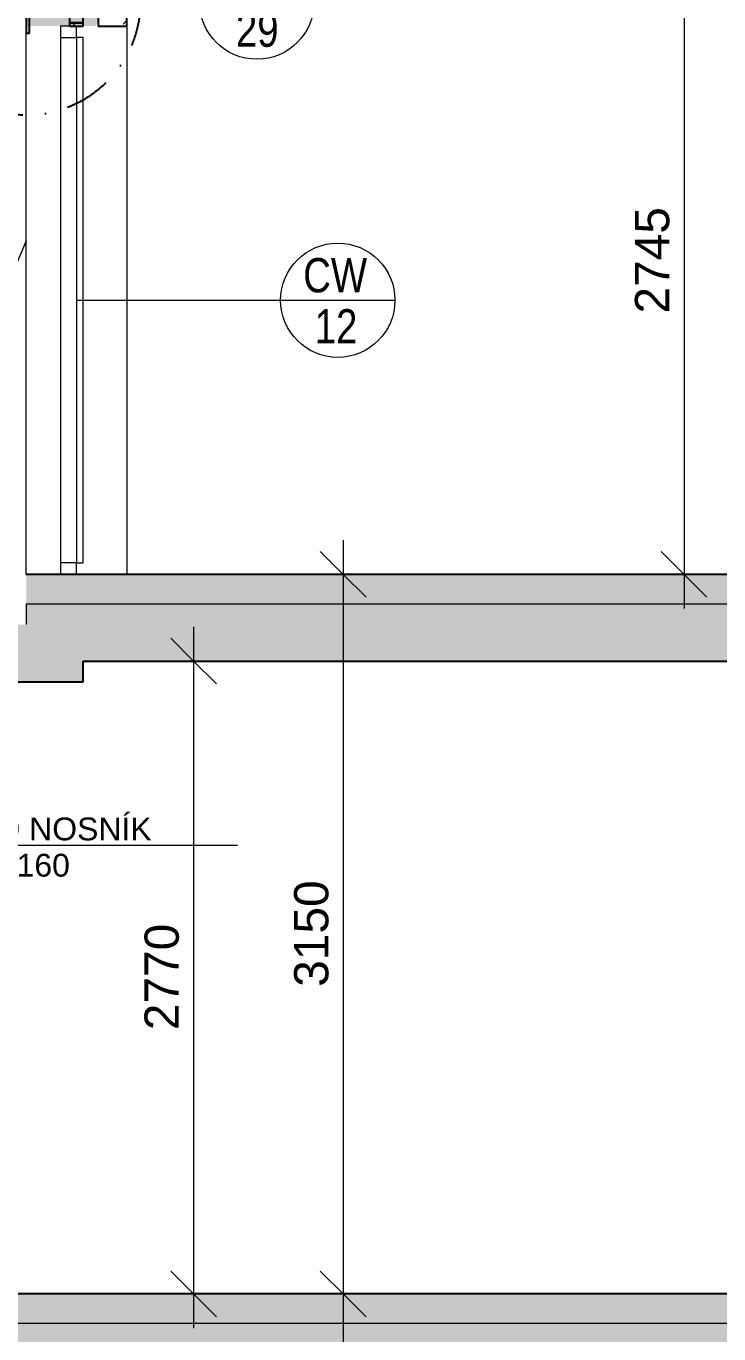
# Model space of a CAD drawing. Header units: millimetres. Extents: x 51291 to 245431, y -8645 to 72638.
# Drawn here: x 58715 to 61745, y 4475 to 10200 of the extents above; entities that cross this region are included whole.
import ezdxf

# ---------------------------------------------------------------- set-up
doc = ezdxf.new("R2010")
doc.units = ezdxf.units.MM
for name, pattern in [('HA_Dash_3mm-S1mm', [300, 200, -100]), ('HA_DashDot_4mm-S1mm', [400, 200, -100, 0, -100]), ('HA_Dot-S4mm', [400, 0, -400])]:
    doc.linetypes.add(name, pattern=pattern)
for name, color, linetype, lineweight in [('A-____-____-DIMS', 9, 'Continuous', 5), ('A-____-____-DIMS-100', 9, 'Continuous', 5), ('A-DETL-____-THIN', 9, 'Continuous', 9), ('A-DOOR-____-MCUT', 9, 'Continuous', 9), ('A-DOOR-____-OTLN', 9, 'Continuous', 9), ('A-FLOR-____-MCUT', 9, 'Continuous', 25), ('A-FLOR-____-OVHD', 9, 'HA_DashDot_4mm-S1mm', 25), ('A-FLOR-____-PATT', 9, 'Continuous', 25), ('A-FLOR-LEVL-OTLN', 9, 'Continuous', 9), ('A-GENM-____-IDEN', 9, 'Continuous', 9), ('A-GENM-____-MCUT', 9, 'Continuous', 25), ('A-GENM-____-OTLN', 9, 'Continuous', 9), ('A-GLAZ-CWMG-MCUT', 9, 'Continuous', 5), ('A-GLAZ-CWMG-OTLN', 9, 'Continuous', 5), ('A-ROOF-____-OTLN', 9, 'Continuous', 9), ('A-ROOF-____-PATT', 9, 'Continuous', 25), ('A-WALL-____-IDEN', 9, 'Continuous', 9), ('A-WALL-____-OTLN', 9, 'Continuous', 9), ('G-____-____-TEXT', 9, 'Continuous', 5)]:
    doc.layers.add(name, color=color, linetype=linetype, lineweight=lineweight)
doc.styles.add('Arial_1', font='arial.ttf', dxfattribs={"height": 150})
doc.styles.add('Arial_2', font='arial.ttf', dxfattribs={"height": 100})
doc.styles.add('Arial_3', font='arial.ttf', dxfattribs={"width": 0.8, "height": 150})
doc.dimstyles.new('Inner_Dimensions', dxfattribs={"dimscale": 304.8, "dimtxt": 153.03891, "dimasz": 0.656168, "dimexe": 0.492126, "dimexo": 0.0625, "dimgap": 0.065617, "dimtad": 1, "dimdec": 0, "dimzin": 0, "dimdsep": 46, "dimtxsty": 'Arial_1', "dimblk1": 'OBLIQUE', "dimblk2": 'OBLIQUE', "dimsah": 1, "dimcen": 0.09, "dimdle": 0.492126, "dimazin": 0, "dimtfac": 1, "dimtdec": 4, "dimtix": 1, "dimtmove": 0, "dimatfit": 3, "dimfxl": 0.492126, "dimfxlon": 1, "dimtvp": 1, "dimtolj": 1, "dimtzin": 0, "dimlwd": 9, "dimlwe": 9, "dimarcsym": 2})
pattern_1 = [(0, (61896.31, 1865.4), (117.187, 67.658), [78.125, -156.25]), (120, (61896.31, 1865.4), (-117.18705, 67.65792), [78.125, -156.25]), (60, (61896.31, 1865.4), (0.00045, 135.3168), [0, -156.25, 78.125, 0])]
pattern_2 = [(45, (61896.3, 1865.4), (-176.777, 176.777), []), (45, (61967.02, 1865.4), (-176.777, 176.777), []), (45, (62108.44, 1865.4), (-106.066, 247.4874), [100, -50, 3.353, -46.647])]

# ---------------------------------------------------------------- blocks, each defined once
blk = doc.blocks.new('Obdélníková příčel - 50x70mm EXT-1691940-ŘEZ 4-4 OBJEKT D')
at = {"layer": 'A-GLAZ-CWMG-MCUT', "color": 50}
for p, q in [((58934.9, 10200), (58864.9, 10200)), ((58864.9, 10200), (58864.9, 10150)), ((58934.9, 10150), (58934.9, 10200)), ((58864.9, 10150), (58934.9, 10150))]:
    blk.add_line(p, q, dxfattribs=at)
blk = doc.blocks.new('Obdélníková příčel - 50x70mm EXT-1479396-ŘEZ 4-4 OBJEKT D')
at = {"layer": 'A-GLAZ-CWMG-OTLN', "color": 50}
blk.add_line((58864.9, 10150), (58864.9, 7850), dxfattribs=at)
blk = doc.blocks.new('ABMV_CW_Single_Swing_Generic - Ex_Glass_SKLOPNE-1691942-ŘEZ 4-4 OBJEKT D')
at = {"layer": 'A-DOOR-____-MCUT', "color": 250}
for p, q in [((58964.9, 10150), (58934.9, 10150)), ((58934.9, 10150), (58934.9, 7850)), ((58964.9, 7850), (58964.9, 10150)), ((58934.9, 7850), (58964.9, 7850))]:
    blk.add_line(p, q, dxfattribs=at)
blk = doc.blocks.new('Obdélníková příčel - 50x70mm EXT-1691941-ŘEZ 4-4 OBJEKT D')
at = {"layer": 'A-GLAZ-CWMG-MCUT', "color": 50}
for p, q in [((58934.9, 7850), (58864.9, 7850)), ((58864.9, 7850), (58864.9, 7800)), ((58934.9, 7800), (58934.9, 7850)), ((58864.9, 7800), (58934.9, 7800))]:
    blk.add_line(p, q, dxfattribs=at)
blk = doc.blocks.new('TB_Porotherm KPVarioUNI_3000mm - TB_Porotherm KPVarioUNI_3000mm-1871173-ŘEZ 4-4 OBJEKT D')
at = {"layer": 'A-GENM-____-MCUT', "lineweight": 5}
h = blk.add_hatch(dxfattribs=at)
h.set_pattern_fill('FP_9', color=256, style=0, pattern_type=2)
h.set_pattern_definition(pattern_2)
h.paths.add_polyline_path([(59130.9, 10200), (59154.9, 10200), (59154.9, 10438), (59029.9, 10438), (59029.9, 10200)])
h = blk.add_hatch(dxfattribs=at)
h.set_pattern_fill('FP_9', color=256, style=0, pattern_type=2)
h.set_pattern_definition(pattern_2)
h.paths.add_polyline_path([(58904.9, 10200), (58964.9, 10200), (58964.9, 10215), (58904.9, 10215)])
at = {"layer": 'A-GENM-____-OTLN', "lineweight": 5}
h = blk.add_hatch(dxfattribs=at)
h.set_pattern_fill('FP_9', color=256, style=0, pattern_type=2)
h.set_pattern_definition(pattern_2)
h.paths.add_polyline_path([(58714.9, 10170), (58729.9, 10170), (58729.9, 10425), (58944.9, 10425), (58944.9, 10440), (58714.9, 10440)])
at = {"layer": 'A-GENM-____-OTLN', "linetype": 'HA_Dash_3mm-S1mm'}
blk.add_hatch(color=256, dxfattribs=at).paths.add_polyline_path([(58964.9, 10215), (58964.9, 10425), (58904.9, 10425), (58904.9, 10215)])
at = {"layer": 'A-GENM-____-MCUT', "color": 10}
for p, q in [((58944.9, 10440), (58714.9, 10440)), ((58714.9, 10440), (58714.9, 10170)), ((58729.9, 10170), (58729.9, 10425)), ((58729.9, 10425), (58944.9, 10425)), ((58964.9, 10425), (58904.9, 10425)), ((58904.9, 10425), (58904.9, 10215)), ((58944.9, 10425), (58944.9, 10440)), ((58964.9, 10215), (58964.9, 10425)), ((59154.9, 10438), (59029.9, 10438)), ((59029.9, 10438), (59029.9, 10200)), ((59154.9, 10200), (59154.9, 10438)), ((58904.9, 10215), (58964.9, 10215)), ((58964.9, 10215), (58904.9, 10215)), ((58904.9, 10215), (58904.9, 10200)), ((58904.9, 10200), (58964.9, 10200)), ((58964.9, 10200), (58964.9, 10215)), ((59029.9, 10200), (59154.9, 10200)), ((58714.9, 10170), (58729.9, 10170))]:
    blk.add_line(p, q, dxfattribs=at)
blk = doc.blocks.new('185-01_OBJEKT D_Central_rvt-1-ŘEZ 4-4 OBJEKT D')
at = {"layer": 'A-FLOR-____-PATT', "lineweight": 5}
blk.add_hatch(color=7, dxfattribs=at).paths.add_polyline_path([(62959.6, 7670), (63904.9, 7670), (63904.9, 7800), (58714.9, 7800), (58714.9, 7670), (61865.7, 7670)])
at = {"layer": 'A-FLOR-____-PATT', "lineweight": 9}
for points in [[(58964.9, 7420), (64154.9, 7420), (64154.9, 7450), (63904.9, 7450), (63904.9, 7670), (58714.9, 7670), (58714.9, 7580), (58964.9, 7580)], [(57814.1, 7330), (58964.9, 7330), (58964.9, 7580), (57719.9, 7580), (57719.8, 7330), (57800.5, 7330)], [(69089.9, 4300), (69089.9, 4520), (56919.9, 4520), (56919.9, 4300), (68976.2, 4300)]]:
    blk.add_hatch(color=254, dxfattribs=at).paths.add_polyline_path(points)
at = {"layer": 'A-FLOR-____-PATT', "lineweight": 5}
h = blk.add_hatch(color=7, dxfattribs=at)
h.paths.add_polyline_path([(68976.2, 4520), (69089.9, 4520), (69089.9, 4650), (64154.9, 4650), (64154.9, 4520), (68429.2, 4520)])
h.paths.add_polyline_path([(57490.1, 4520), (63904.9, 4520), (63904.9, 4650), (57222.4, 4650), (57222.4, 4520)])
at = {"layer": 'A-ROOF-____-PATT', "lineweight": 5}
h = blk.add_hatch(dxfattribs=at)
h.set_pattern_fill('FP_5', color=50, style=0, pattern_type=2)
h.set_pattern_definition(pattern_1)
h.paths.add_polyline_path([(56880.7, 5726.2), (56890.8, 5750), (56839.9, 5750), (56839.9, 5726.2)])
h.paths.add_polyline_path([(58714.9, 10200), (58779.7, 10200), (60637.6, 14576.9), (61400.3, 14118.7), (61441.5, 14187.2), (60600, 14692.9), (58714.9, 10251.9)])
h.paths.add_polyline_path([(63904.9, 12613.8), (63904.9, 12707.1), (62058.4, 13816.6), (62017.2, 13748), (63862.9, 12639)])
h = blk.add_hatch(dxfattribs=at)
h.set_pattern_fill('FP_5', color=50, style=0, pattern_type=2)
h.set_pattern_definition(pattern_1)
h.paths.add_polyline_path([(56880.7, 5726.2), (57119.7, 5726.2), (57800.5, 7330), (57719.8, 7330), (57719.8, 7450), (57639.8, 7450), (57639.8, 7420), (57599.7, 7420), (56959.9, 5912.6), (56959.9, 5750), (56890.8, 5750)])
h.paths.add_polyline_path([(59018.7, 10200), (60741.3, 14258), (61287, 13930.1), (61400.3, 14118.7), (60637.6, 14576.9), (58779.7, 10200), (58857.4, 10200)])
h.paths.add_polyline_path([(63904.9, 12357.1), (63904.9, 12613.8), (62017.2, 13748), (61939.9, 13619.2), (61939.9, 13537.8), (63506.6, 12596.4)])
at = {"layer": 'A-FLOR-____-MCUT', "color": 10}
for p, q in [((63249.9, 7800), (58714.9, 7800)), ((58964.9, 7420), (63904.9, 7420)), ((58964.9, 7330), (58964.9, 7420)), ((57895.6, 7330), (58964.9, 7330)), ((63904.9, 4650), (57297.4, 4650))]:
    blk.add_line(p, q, dxfattribs=at)
at = {"layer": 'A-FLOR-____-MCUT', "color": 250, "lineweight": 9}
for p, q in [((63904.9, 7670), (58714.9, 7670)), ((58714.9, 7670), (58714.9, 7580)), ((63904.9, 4520), (57222.4, 4520))]:
    blk.add_line(p, q, dxfattribs=at)
at = {"layer": 'A-ROOF-____-OTLN', "color": 250}
blk.add_line((58714.9, 9260.1), (58095.1, 7800), dxfattribs=at)
at = {"layer": 'A-WALL-____-OTLN', "color": 250}
for p, q in [((59154.9, 10200), (59154.9, 7800)), ((58714.9, 7800), (58714.9, 10170))]:
    blk.add_line(p, q, dxfattribs=at)
at = {"layer": 'A-DOOR-____-OTLN', "color": 250, "lineweight": 9}
blk.add_blockref('ABMV_CW_Single_Swing_Generic - Ex_Glass_SKLOPNE-1691942-ŘEZ 4-4 OBJEKT D', (0, 0), dxfattribs=at)
at = {"layer": 'A-GENM-____-OTLN', "color": 250, "lineweight": 9}
blk.add_blockref('TB_Porotherm KPVarioUNI_3000mm - TB_Porotherm KPVarioUNI_3000mm-1871173-ŘEZ 4-4 OBJEKT D', (0, 0), dxfattribs=at)
at = {"layer": 'A-GLAZ-CWMG-OTLN', "color": 250, "lineweight": 9}
for name in ['Obdélníková příčel - 50x70mm EXT-1691940-ŘEZ 4-4 OBJEKT D', 'Obdélníková příčel - 50x70mm EXT-1479396-ŘEZ 4-4 OBJEKT D', 'Obdélníková příčel - 50x70mm EXT-1691941-ŘEZ 4-4 OBJEKT D']:
    blk.add_blockref(name, (0, 0), dxfattribs=at)
blk = doc.blocks.new('DIMBLOCK12-ŘEZ 4-4 OBJEKT D')
at = {"layer": 'A-____-____-DIMS-100', "lineweight": 9}
for p, q in [((60101.7, 7950), (60101.7, 4650)), ((60101.7, 7800), (60001.7, 7900)), ((60251.7, 7800), (59951.7, 7800)), ((60101.7, 7800), (60201.7, 7700)), ((60101.7, 7800), (60251.7, 7800)), ((60101.7, 4650), (60001.7, 4750)), ((60251.7, 4650), (59951.7, 4650)), ((60101.7, 4650), (60201.7, 4550)), ((60101.7, 4650), (60251.7, 4650))]:
    blk.add_line(p, q, dxfattribs=at)
at = {"layer": 'A-____-____-DIMS-100', "color": 0, "lineweight": 9, "insert": (59886.9, 5994.3), "char_height": 150, "width": 553.765, "attachment_point": 1, "rotation": 90, "line_spacing_factor": 0.941778, "style": 'Arial_1'}
blk.add_mtext('3150', dxfattribs=at)
blk = doc.blocks.new('_Oblique')
at = {"color": 0, "linetype": 'ByBlock', "lineweight": -2}
blk.add_line((-0.5, -0.5), (0.5, 0.5), dxfattribs=at)
blk = doc.blocks.new('DIMBLOCK13-ŘEZ 4-4 OBJEKT D')
at = {"layer": 'A-____-____-DIMS-100', "lineweight": 9}
for p, q in [((60101.7, 4650), (60001.7, 4750)), ((60251.7, 4650), (59951.7, 4650)), ((60101.7, 4650), (60101.7, 1500)), ((60101.7, 4650), (60201.7, 4550)), ((60101.7, 4650), (60251.7, 4650)), ((60101.7, 1500), (60001.7, 1600)), ((60251.7, 1500), (59951.7, 1500)), ((60101.7, 1500), (60201.7, 1400)), ((60101.7, 1500), (60251.7, 1500))]:
    blk.add_line(p, q, dxfattribs=at)
at = {"layer": 'A-____-____-DIMS-100', "color": 0, "lineweight": 9, "insert": (59886.9, 2844.3), "char_height": 150, "width": 553.765, "attachment_point": 1, "rotation": 90, "line_spacing_factor": 0.941778, "style": 'Arial_1'}
blk.add_mtext('3150', dxfattribs=at)
blk = doc.blocks.new('DIMBLOCK38-ŘEZ 4-4 OBJEKT D')
at = {"layer": 'A-____-____-DIMS-100', "lineweight": 9}
for p, q in [((61592.8, 10695), (61592.8, 7650)), ((61592.8, 10545), (61492.8, 10645)), ((61742.8, 10545), (61442.8, 10545)), ((61592.8, 10545), (61692.8, 10445)), ((61592.8, 10545), (61742.8, 10545)), ((61592.8, 7800), (61492.8, 7900)), ((61742.8, 7800), (61442.8, 7800)), ((61592.8, 7800), (61692.8, 7700)), ((61592.8, 7800), (61742.8, 7800))]:
    blk.add_line(p, q, dxfattribs=at)
at = {"layer": 'A-____-____-DIMS-100', "color": 0, "lineweight": 9, "insert": (61378, 8941.8), "char_height": 150, "width": 553.765, "attachment_point": 1, "rotation": 90, "line_spacing_factor": 0.941778, "style": 'Arial_1'}
blk.add_mtext('2745', dxfattribs=at)
blk = doc.blocks.new('DIMBLOCK44-ŘEZ 4-4 OBJEKT D')
at = {"layer": 'A-____-____-DIMS-100', "lineweight": 9}
for p, q in [((59447.3, 7570), (59447.3, 4500)), ((59447.3, 7420), (59347.3, 7520)), ((59597.3, 7420), (59297.3, 7420)), ((59447.3, 7420), (59547.3, 7320)), ((59447.3, 7420), (59597.3, 7420)), ((59447.3, 4650), (59347.3, 4750)), ((59597.3, 4650), (59297.3, 4650)), ((59447.3, 4650), (59547.3, 4550)), ((59447.3, 4650), (59597.3, 4650))]:
    blk.add_line(p, q, dxfattribs=at)
at = {"layer": 'A-____-____-DIMS-100', "color": 0, "lineweight": 9, "insert": (59232.5, 5804.3), "char_height": 150, "width": 553.765, "attachment_point": 1, "rotation": 90, "line_spacing_factor": 0.941778, "style": 'Arial_1'}
blk.add_mtext('2770', dxfattribs=at)
blk = doc.blocks.new('HA_TAG_GM_Products - Generic-588599-ŘEZ 4-4 OBJEKT D')
at = {"layer": 'A-GENM-____-IDEN'}
blk.add_line((55934, 5984.9), (56434, 5984.9), dxfattribs=at)
blk.add_circle((56184, 5984.9), 250, dxfattribs=at)
blk = doc.blocks.new('HA_TAG_cWA - Default-922888-ŘEZ 4-4 OBJEKT D')
at = {"layer": 'A-WALL-____-IDEN'}
blk.add_line((57873.4, 2700), (58373.4, 2700), dxfattribs=at)
blk.add_circle((58123.4, 2700), 250, dxfattribs=at)

msp = doc.modelspace()

# ---------------------------------------------------------------- linework, layer by layer
at = {"layer": 'A-DETL-____-THIN'}
msp.add_line((58439.9, 6614.8), (59639.9, 6614.8), dxfattribs=at)
at = {"layer": 'A-FLOR-____-OVHD'}
msp.add_circle((58714.9, 10310.3), 500, dxfattribs=at)
at = {"layer": 'A-FLOR-LEVL-OTLN', "linetype": 'HA_Dot-S4mm', "lineweight": 5}
for p, q in [((52395.7, 7800), (71991.4, 7800)), ((52395.7, 4650), (71991.4, 4650))]:
    msp.add_line(p, q, dxfattribs=at)
at = {"layer": 'A-WALL-____-IDEN'}
msp.add_line((58934.9, 9000), (59828, 9000), dxfattribs=at)

# ---------------------------------------------------------------- block references
at = {"lineweight": 5}
msp.add_blockref('185-01_OBJEKT D_Central_rvt-1-ŘEZ 4-4 OBJEKT D', (0, 0), dxfattribs=at)
at = {"layer": 'A-GENM-____-IDEN'}
msp.add_blockref('HA_TAG_GM_Products - Generic-588599-ŘEZ 4-4 OBJEKT D', (3540.2, 4320.1), dxfattribs=at)
at = {"layer": 'A-WALL-____-IDEN'}
msp.add_blockref('HA_TAG_cWA - Default-922888-ŘEZ 4-4 OBJEKT D', (1954.7, 6300), dxfattribs=at)

# ---------------------------------------------------------------- texts
at = {"layer": 'A-GENM-____-IDEN', "lineweight": 5, "insert": (59632.6, 10259.8), "char_height": 150, "width": 230.886, "attachment_point": 1, "style": 'Arial_3'}
msp.add_mtext('29', dxfattribs=at)
at = {"layer": 'A-WALL-____-IDEN', "lineweight": 5, "char_height": 150, "attachment_point": 1, "style": 'Arial_3'}
for s, insert, width in [('CW', (59926.9, 9184.7), 352.742), ('12', (59977.3, 8961), 230.886)]:
    msp.add_mtext(s, dxfattribs=dict(at, insert=insert, width=width))
at = {"layer": 'G-____-____-TEXT', "color": 7, "lineweight": 9, "char_height": 100, "attachment_point": 1, "style": 'Arial_2'}
for s, insert, width in [('SO NOSNÍK ', (58487.5, 6735.5), 962.025), ('80x160', (58447.8, 6576.7), 561.181)]:
    msp.add_mtext(s, dxfattribs=dict(at, insert=insert, width=width))

# ---------------------------------------------------------------- dimensions: what is measured, and where the dimension line sits
at = {"layer": 'A-____-____-DIMS', "lineweight": 9}
for base, p1, p2, override, picture, middle in [((61592.8, 7800), (61742.8, 10545), (61742.8, 7800), {"dimpost": '<>', "dimfxl": 2745}, 'DIMBLOCK38-ŘEZ 4-4 OBJEKT D', (61496.2, 9172.5)), ((60101.7, 4650), (60251.7, 7800), (60251.7, 4650), {"dimpost": '<>', "dimfxl": 3150}, 'DIMBLOCK12-ŘEZ 4-4 OBJEKT D', (60005, 6225)), ((59447.3, 4650), (59597.3, 7420), (59597.3, 4650), {"dimpost": '<>', "dimfxl": 2770}, 'DIMBLOCK44-ŘEZ 4-4 OBJEKT D', (59350.7, 6035)), ((60101.7, 1500), (60251.7, 4650), (60251.7, 1500), {"dimpost": '<>', "dimfxl": 3150}, 'DIMBLOCK13-ŘEZ 4-4 OBJEKT D', (60005, 3075))]:
    dim = msp.add_linear_dim(base=base, p1=p1, p2=p2, angle=90, dimstyle='Inner_Dimensions', override=override, dxfattribs=at)
    dim.commit()
    dim.dimension.update_dxf_attribs({"geometry": picture, "text_midpoint": middle})

doc.saveas('drawing.dxf')
